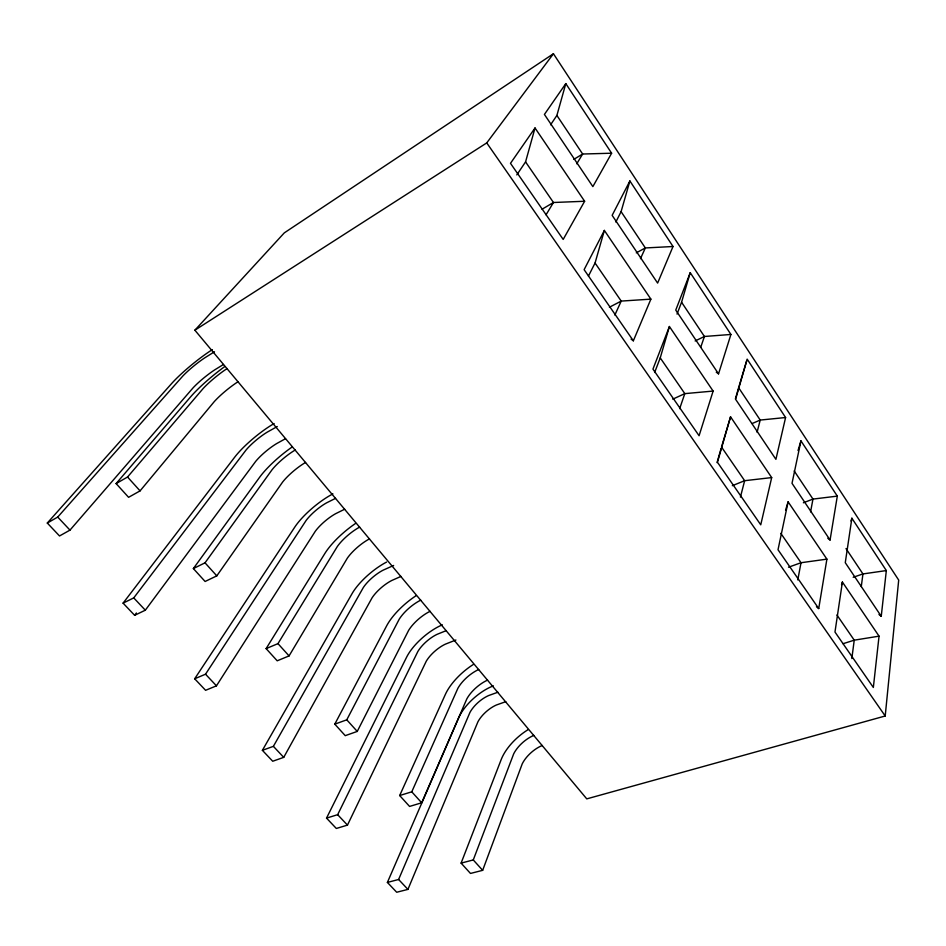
<?xml version="1.0" encoding="UTF-8"?>
<svg xmlns="http://www.w3.org/2000/svg" width="946" height="946" viewBox="0 0 946 946"><rect width="100%" height="100%" fill="white"/><g stroke="black" fill="none" stroke-linecap="round" stroke-linejoin="round"><path stroke-width="1.42" d="M885.208 715.992L898.7 580.087L553.434 53.745L284.285 232.882L194.876 330.201L586.768 798.873L885.208 715.992L486.741 142.905L553.434 53.745M879.047 636.161L873.347 687.458L834.975 632.034L842.401 582.038L879.047 636.161L854.238 640.17L843.004 643.718M878.976 614.474L881.246 616.284L886.331 570.568L851.873 518.219L850.998 521.033M851.826 658.534L854.238 640.17L836.938 615.006M861.286 586.532L862.941 573.938L846.008 548.574M851.873 518.219L845.275 562.681L881.246 616.284M816.445 606.705L818.728 608.574L826.899 559.145L788.113 501.841L785.57 510.166M827.785 538.25L830.068 540.024L837.316 496.118L800.955 440.871L798.022 450.544M797.785 579.922L801.014 562.728L780.828 533.355M810.568 511.892L812.969 499.086L794.179 470.942M788.113 501.841L778.014 549.744L818.728 608.574M800.955 440.871L792.015 483.323L830.068 540.024M771.688 477.588L760.75 524.817L717.446 462.263L730.548 416.819L771.688 477.588L744.644 480.698L732.334 485.688M785.594 417.529L775.909 459.342L735.598 399.283L747.163 359.149L785.594 417.529L760.217 420.059L752.117 423.548M740.422 497.111L744.644 480.698L721.514 447.044L730.548 416.819M757.084 432.239L760.217 420.059L738.625 387.718L746.761 360.509M516.788 174.904L525.562 161.896L535.022 127.982L584.628 201.262L563.189 239.433L510.497 163.315L535.022 127.982M550.572 124.813L556.887 115.447L565.803 83.615L611.624 153.217L592.858 186.61L544.423 114.431L565.803 83.615M588.447 276.055L595.058 263.023L604.364 230.422L650.883 299.137L633.359 340.808L631.112 339.129M615.846 222.014L621.096 211.644L629.894 180.97L673.02 246.504L657.624 283.102L612.145 215.345L629.894 180.97M717.033 462.594L721.112 448.451M735.385 398.964L738.625 387.718M654.632 372.511L660.237 357.884L669.413 326.512L713.118 391.076L699.082 435.739L652.953 369.106L669.413 326.512M677.029 314.096L681.569 302.235L690.237 272.661L730.915 334.458L718.534 373.847L716.264 372.192M841.526 584.853L842.401 582.038M679.666 408.648L684.809 393.631L660.237 357.884M700.714 347.312L704.427 336.48L681.569 302.235M528.211 729.591A37.935 18.648 -40.9 0 0 501.191 759.579L461.104 863.119L470.481 873.442L482.661 870.332L522.216 763.883A22.633 11.328 -41 0 1 542.247 745.483M461.104 863.119L473.272 859.938L513.69 753.844A22.728 11.175 -40.9 0 1 533.816 735.397M690.237 272.661L675.751 310.111L718.534 373.847M493.363 685.85A34.766 15.644 -40.8 0 0 458.68 717.848L387.399 882.429L396.693 892.255L407.927 889.394L477.943 721.763A20.753 9.507 -40.9 0 1 496.425 704.983L505.791 701.672M387.399 882.429L398.609 879.484L469.961 712.409A20.824 9.377 -40.8 0 1 488.526 695.594L497.892 692.224M473.591 664.305A38.916 16.851 -40.5 0 0 445.365 694.423L399.673 795.539L409.571 806.43L421.68 802.787L466.886 698.787A23.212 10.264 -40.6 0 1 487.58 680.103M399.673 795.539L411.77 791.814L457.923 688.227A23.307 10.087 -40.5 0 1 478.711 669.496M614.853 315.065L621.215 301.088L595.058 263.023M640.466 258.684L645.338 247.947L621.096 211.644M442.35 624.821A35.593 14.072 -40.5 0 0 406.591 657.222L326.536 818.113L336.327 828.471L347.466 825.113L426.268 661.195A21.238 8.585 -40.5 0 1 445.306 644.179L455.913 640.004M326.536 818.113L337.651 814.683L417.907 651.404A21.32 8.431 -40.5 0 1 437.04 634.352L446.276 630.627M416.169 595.649A39.945 14.829 -40.2 0 0 386.642 625.862L334.789 724.151L345.243 735.657L357.245 731.424L408.672 630.296A23.827 9.082 -40.2 0 1 430.063 611.317M604.364 230.422L584.12 269.669L633.359 340.808M334.789 724.151L346.768 719.823L399.236 619.181A23.922 8.881 -40.2 0 1 420.734 600.154M386.607 562.054A36.445 12.322 -40.1 0 0 352.018 593.721L262.385 750.332L272.72 761.246L283.729 757.356L372.121 597.742A21.746 7.556 -40.2 0 1 391.762 580.489L400.962 576.421M262.385 750.332L273.382 746.347L363.359 587.478A21.829 7.379 -40.1 0 1 383.095 570.178L393.642 565.46M355.696 523.351A41.033 12.546 -39.8 0 0 324.762 553.647L266.122 648.613L277.202 660.805L289.062 655.909L347.348 558.14A24.466 7.745 -39.9 0 1 369.484 538.865M546.043 214.813L553.457 202.503L584.628 201.262M576.753 163.8L582.641 154.021L611.624 153.217M266.122 648.613L277.97 643.623L337.391 546.421A24.572 7.521 -39.8 0 1 359.646 527.099M332.921 493.883A37.355 10.382 -39.8 0 0 294.785 527.111L194.675 678.779L205.589 690.308L216.457 685.826L315.349 531.203A22.29 6.409 -39.9 0 1 335.605 513.702L344.663 509.232M194.675 678.779L205.519 674.202L306.149 520.418A22.373 6.22 -39.8 0 1 326.512 502.882L335.558 498.353M291.947 447.127A42.18 9.992 -39.5 0 0 259.488 477.446L193.362 568.57L205.105 581.483L216.8 575.866L282.653 482.011A25.152 6.244 -39.6 0 1 305.582 462.44M193.362 568.57L205.022 562.823L272.129 469.642A25.258 5.983 -39.5 0 1 295.199 450.024M274.127 423.548A38.301 8.23 -39.5 0 0 234.691 457.19L123.086 603.134L134.639 615.326L145.317 610.194L255.727 461.329A22.846 5.144 -39.5 0 1 276.658 443.579L285.538 438.684M134.639 615.326L136.39 612.984M123.086 603.134L133.741 597.896L246.066 450A22.941 4.931 -39.5 0 1 267.103 432.216L277.273 426.528M224.628 366.646A43.398 7.119 -39.2 0 0 190.524 396.953L116.11 483.583L128.585 497.312L140.067 490.879L214.293 401.589A25.873 4.553 -39.2 0 1 238.085 381.699M116.11 483.583L127.544 477.021L203.165 388.51A25.991 4.269 -39.2 0 1 227.099 368.573M212.342 349.618A39.306 5.83 -39.2 0 0 171.522 383.674L47.3 523.043L59.527 535.968L69.98 530.115L193.055 387.872A23.449 3.725 -39.2 0 1 214.695 369.874L223.398 364.517M47.3 523.043L57.718 517.072L182.897 375.952A23.544 3.488 -39.2 0 1 204.643 357.919L214.482 351.758M194.876 330.201L486.741 142.905M573.808 159.366L582.641 154.021L556.887 115.447M542.034 209.232L553.457 202.503L525.562 161.896M636.28 252.842L645.338 247.947L673.02 246.504M609.413 307.225L621.215 301.088L650.883 299.137M695.144 340.962L704.427 336.48L730.915 334.458M672.783 399.165L684.809 393.631L713.118 391.076M803.367 502.787L812.969 499.086L837.316 496.118M788.503 567.222L801.014 562.728L826.899 559.145M853.186 577.285L862.941 573.938L886.331 570.568M57.718 517.072L69.98 530.115M133.741 597.896L145.317 610.194M205.519 674.202L216.457 685.826M273.382 746.347L283.729 757.356M337.651 814.683L347.466 825.113M398.609 879.484L407.927 889.394M127.544 477.021L140.067 490.879M205.022 562.823L216.8 575.866M277.97 643.623L289.062 655.909M346.768 719.823L357.245 731.424M411.77 791.814L421.68 802.787M473.272 859.938L482.661 870.332"/></g></svg>
